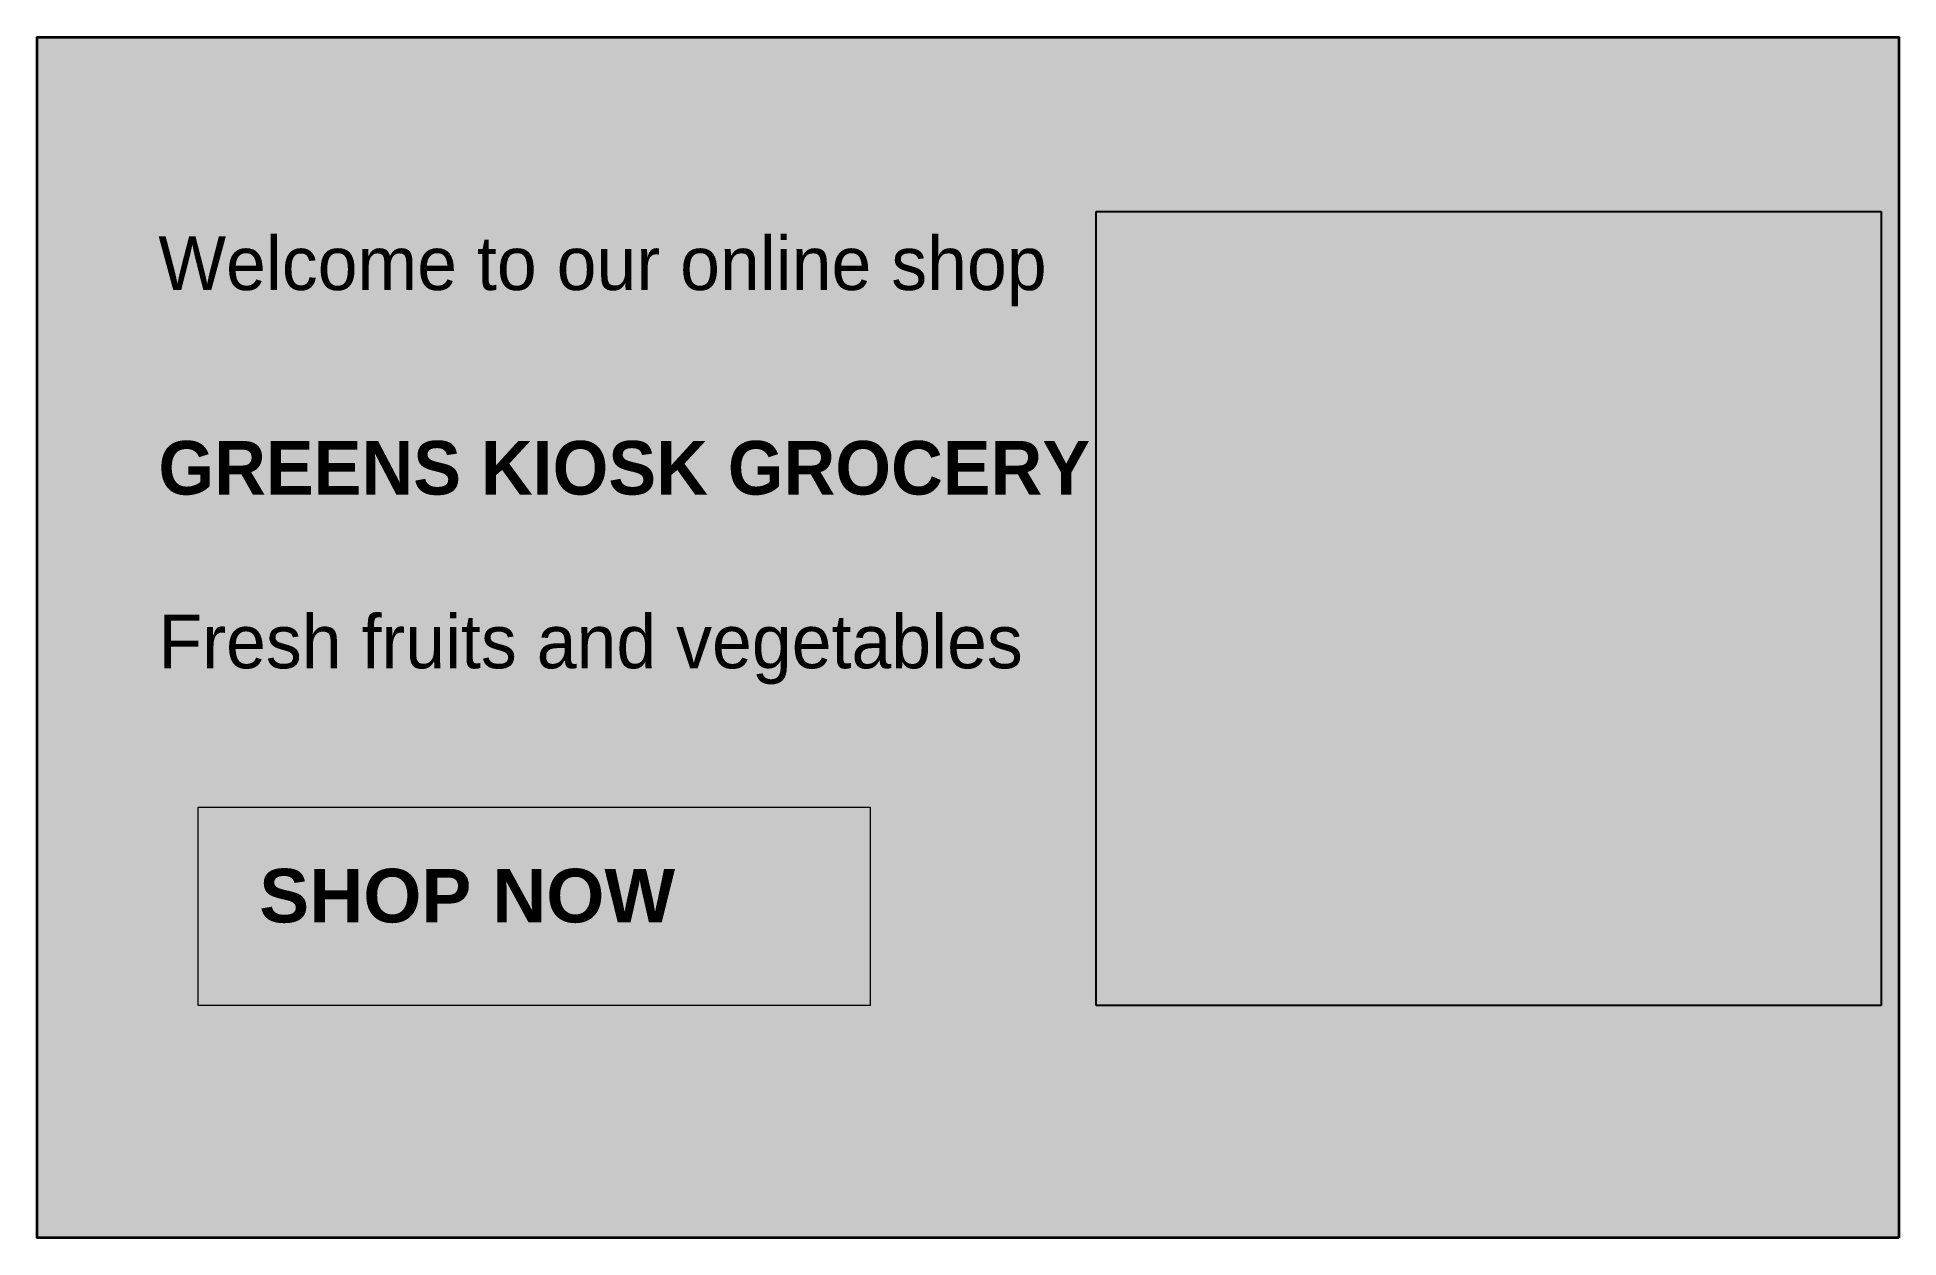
# Model space of a CAD drawing. Header units: inches. Extents: x 0 to 500, y -322 to 0.
import ezdxf

# ---------------------------------------------------------------- set-up
doc = ezdxf.new("R2010")
doc.units = ezdxf.units.IN
doc.header["$MEASUREMENT"] = 0
doc.layers.add('Layer 1', color=7, linetype='Continuous')
picture_1 = doc.add_image_def('image1.png', size_in_pixel=(380, 378))

msp = doc.modelspace()

# ---------------------------------------------------------------- hatches: boundary and pattern name
at = {"layer": 'Layer 1', "true_color": 0x009933}
h = msp.add_hatch(color=104, dxfattribs=at)
h.dxf.hatch_style = 2
h.paths.add_polyline_path([(500, -322.48), (0, -322.48), (0, 0), (500, 0)])
at = {"layer": 'Layer 1', "true_color": 0xcc3333}
h = msp.add_hatch(color=22, dxfattribs=at)
h.dxf.hatch_style = 2
h.paths.add_polyline_path([(223.71, -260.13), (43.22, -260.13), (43.22, -206.8), (223.71, -206.8)])

# ---------------------------------------------------------------- linework, layer by layer
at = {"layer": 'Layer 1', "color": 250, "lineweight": 35, "true_color": 0x231f20}
msp.add_lwpolyline([(500, -322.48), (0, -322.48), (0, 0), (500, 0), (500, -322.48)], dxfattribs=at)
at = {"layer": 'Layer 1', "lineweight": 0}
msp.add_lwpolyline([(223.71, -260.13), (43.22, -260.13), (43.22, -206.8), (223.71, -206.8), (223.71, -260.13)], dxfattribs=at)

# ---------------------------------------------------------------- texts
at = {"layer": 'Layer 1', "color": 18, "true_color": 0x000000, "char_height": 14.3933, "attachment_point": 7}
for s, insert in [('\\fMyriad Pro|b0|i0|c0|p34;\\W1;Welcome to our online shop', (32.55, -72.25)), ('\\fMyriad Pro|b1|i0|c0|p34;\\W1;GREENS KIOSK GROCERY', (32.55, -123.05)), ('\\fMyriad Pro|b0|i0|c0|p34;\\W1;Fresh fruits and vegetables', (32.55, -173.85)), ('\\fArial Rounded MT|b1|i0|c0|p34;\\W1;SHOP NOW', (59.63, -237.98))]:
    msp.add_mtext(s, dxfattribs=dict(at, insert=insert))

# ---------------------------------------------------------------- pictures from other files: only their frames are drawn
at = {"layer": 'Layer 1'}
image = msp.add_image(picture_1, insert=(284.42, -260.13), size_in_units=(210.85, 213.31), dxfattribs=at)

doc.saveas('drawing.dxf')
